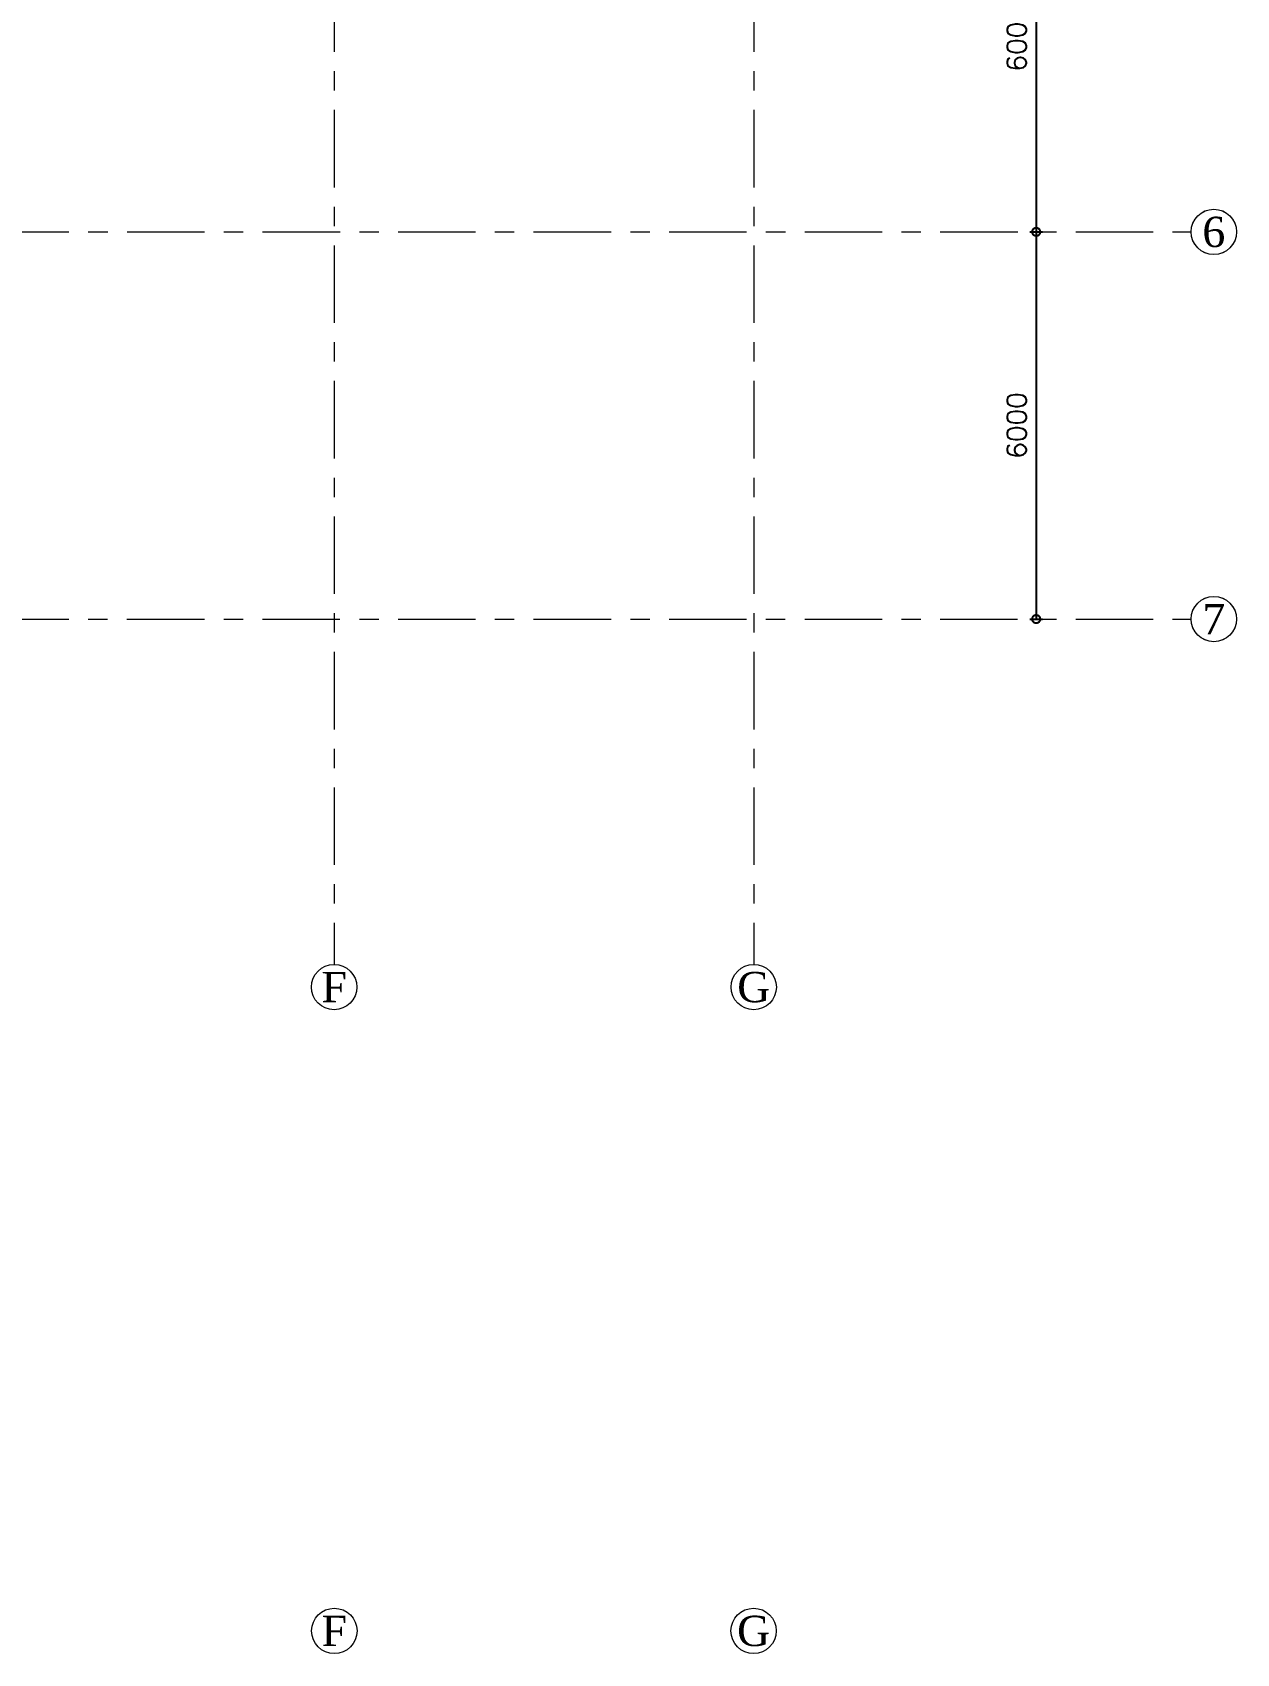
# Model space of a CAD drawing. Header units: millimetres. Extents: x 24487468 to 24959437, y -333213 to 842934.
# Drawn here: x 24744072 to 24762729, y 31669 to 56792 of the extents above; entities that cross this region are included whole.
import ezdxf
from ezdxf.enums import TextEntityAlignment as Align

# ---------------------------------------------------------------- set-up
doc = ezdxf.new("R2010")
doc.units = ezdxf.units.MM
doc.header["$MEASUREMENT"] = 0
doc.header["$PDMODE"] = 3
for name, pattern in [('ACAD_ISO10W100', [18.5, 12, -3, 0.5, -3]), ('BORDERX2', [3.5, 1, -0.5, 1, -0.5, 0, -0.5]), ('Centreline', [21, 12, -3, 3, -3])]:
    doc.linetypes.add(name, pattern=pattern)
doc.layers.get('0').update_dxf_attribs({"lineweight": 5})
doc.layers.add('A-BTEXT', color=57, linetype='Continuous')
for name, color, linetype, lineweight in [('CENLINE', 220, 'ACAD_ISO10W100', 5), ('DIM', 183, 'Continuous', 5), ('GRID', 205, 'BORDERX2', 5), ('p1 plan grid lck', 6, 'Continuous', 5)]:
    doc.layers.add(name, color=color, linetype=linetype, lineweight=lineweight)
doc.styles.add('arial', font='times.ttf')
doc.styles.add('ROMANS', font='romans__.ttf')
doc.dimstyles.new('DIM100', dxfattribs={"dimtxt": 300, "dimasz": 250, "dimexe": 100, "dimexo": 100, "dimgap": 150, "dimtad": 1, "dimdec": 0, "dimrnd": 5, "dimzin": 0, "dimdsep": 46, "dimtxsty": 'ROMANS', "dimblk": 'DOTSMALL', "dimcen": 0.09, "dimclrd": 256, "dimclre": 256, "dimclrt": 7, "dimadec": 0, "dimazin": 0, "dimtfac": 1, "dimtdec": 0, "dimtix": 1, "dimtofl": 0, "dimtmove": 1, "dimatfit": 3, "dimfxl": 100, "dimfxlon": 1, "dimtolj": 1, "dimtzin": 0, "dimarcsym": 0})

# ---------------------------------------------------------------- blocks, each defined once
blk = doc.blocks.new('grid letter-flat-4-flat-1')
at = {"layer": 'GRID', "linetype": 'Continuous'}
blk.add_circle((0, 374.75), 281.25, dxfattribs=at)
blk = doc.blocks.new('_DotSmall')
at = {"color": 0, "linetype": 'ByBlock', "const_width": 0.5}
blk.add_lwpolyline([(-0.0625, 0, 1), (0.0625, 0, 1)], format="xyb", close=True, dxfattribs=at)
blk = doc.blocks.new('*D64')
at = {"layer": 'Defpoints', "color": 0, "ltscale": 100, "transparency": 16777216}
for p in [(24755596, 59701), (24755247, 53701), (24759624, 53701)]:
    blk.add_point(p, dxfattribs=at)
at = {"layer": 'DIM', "lineweight": -2, "ltscale": 100, "transparency": 16777216}
for p, q in [((24759524, 59701), (24759724, 59701)), ((24759624, 59701), (24759624, 53701)), ((24759524, 53701), (24759724, 53701))]:
    blk.add_line(p, q, dxfattribs=at)
at = {"layer": 'DIM', "lineweight": -2, "ltscale": 100, "transparency": 16777216, "xscale": 250, "yscale": 250, "zscale": 250}
for p, rotation in [((24759624, 59701), 90), ((24759624, 53701), 270)]:
    blk.add_blockref('_DotSmall', p, dxfattribs=dict(at, rotation=rotation))
at = {"layer": 'DIM', "color": 7, "ltscale": 100, "transparency": 16777216, "insert": (24759322, 56701), "char_height": 300, "attachment_point": 5, "rotation": 90, "style": 'ROMANS'}
blk.add_mtext('\\A1;6000', dxfattribs=at)
blk = doc.blocks.new('*D65')
at = {"layer": 'Defpoints', "color": 0, "ltscale": 100, "transparency": 16777216}
for p in [(24755247, 53701), (24755247, 47701), (24759624, 47701)]:
    blk.add_point(p, dxfattribs=at)
at = {"layer": 'DIM', "lineweight": -2, "ltscale": 100, "transparency": 16777216}
for p, q in [((24759524, 53701), (24759724, 53701)), ((24759624, 53701), (24759624, 47701)), ((24759524, 47701), (24759724, 47701))]:
    blk.add_line(p, q, dxfattribs=at)
at = {"layer": 'DIM', "lineweight": -2, "ltscale": 100, "transparency": 16777216, "xscale": 250, "yscale": 250, "zscale": 250}
for p, rotation in [((24759624, 53701), 90), ((24759624, 47701), 270)]:
    blk.add_blockref('_DotSmall', p, dxfattribs=dict(at, rotation=rotation))
at = {"layer": 'DIM', "color": 7, "ltscale": 100, "transparency": 16777216, "insert": (24759322, 50701), "char_height": 300, "attachment_point": 5, "rotation": 90, "style": 'ROMANS'}
blk.add_mtext('\\A1;6000', dxfattribs=at)

msp = doc.modelspace()

# ---------------------------------------------------------------- linework, layer by layer
at = {"layer": 'p1 plan grid lck', "linetype": 'Centreline', "ltscale": 100}
for p, q in [((24748746.1, 89191), (24748746.1, 42344)), ((24755247.7, 89191), (24755247.7, 42344)), ((24709837.4, 53700.5), (24762025.5, 53700.5)), ((24709836.8, 47700.5), (24762025, 47700.5))]:
    msp.add_line(p, q, dxfattribs=at)

# ---------------------------------------------------------------- block references
at = {"layer": 'CENLINE'}
ref = msp.add_blockref('grid letter-flat-4-flat-1', (24762375.5, 53232.4), dxfattribs=dict(at, xscale=1.25, yscale=1.25, zscale=25.4))
ref.add_attrib('GRID_LETTER', '6', dxfattribs={"layer": 'A-BTEXT', "linetype": 'Continuous', "height": 468.7, "style": 'arial'}).set_placement((24762375.5, 53701.1), align=Align.MIDDLE_CENTER)
ref = msp.add_blockref('grid letter-flat-4-flat-1', (24762377.1, 53232.4), dxfattribs=dict(at, xscale=1.25, yscale=1.25, zscale=25.4))
ref.add_attrib('GRID_LETTER', '6', dxfattribs={"layer": 'A-BTEXT', "linetype": 'Continuous', "height": 468.7, "style": 'arial'}).set_placement((24762377.1, 53701.1), align=Align.MIDDLE_CENTER)
ref = msp.add_blockref('grid letter-flat-4-flat-1', (24762375.5, 47232.4), dxfattribs=dict(at, xscale=1.25, yscale=1.25, zscale=25.4))
ref.add_attrib('GRID_LETTER', '7', dxfattribs={"layer": 'A-BTEXT', "linetype": 'Continuous', "height": 468.7, "style": 'arial'}).set_placement((24762375.5, 47701.1), align=Align.MIDDLE_CENTER)
ref = msp.add_blockref('grid letter-flat-4-flat-1', (24762377.1, 47232.4), dxfattribs=dict(at, xscale=1.25, yscale=1.25, zscale=25.4))
ref.add_attrib('GRID_LETTER', '7', dxfattribs={"layer": 'A-BTEXT', "linetype": 'Continuous', "height": 468.7, "style": 'arial'}).set_placement((24762377.1, 47701.1), align=Align.MIDDLE_CENTER)
ref = msp.add_blockref('grid letter-flat-4-flat-1', (24748746.1, 41529.1), dxfattribs=dict(at, xscale=1.25, yscale=1.25, zscale=25.4))
ref.add_attrib('GRID_LETTER', 'F', dxfattribs={"layer": 'A-BTEXT', "linetype": 'Continuous', "height": 468.7, "style": 'arial'}).set_placement((24748746.1, 41997.8), align=Align.MIDDLE_CENTER)
ref = msp.add_blockref('grid letter-flat-4-flat-1', (24755247.7, 41529.1), dxfattribs=dict(at, xscale=1.25, yscale=1.25, zscale=25.4))
ref.add_attrib('GRID_LETTER', 'G', dxfattribs={"layer": 'A-BTEXT', "linetype": 'Continuous', "height": 468.7, "style": 'arial'}).set_placement((24755247.7, 41997.8), align=Align.MIDDLE_CENTER)
ref = msp.add_blockref('grid letter-flat-4-flat-1', (24748749.1, 31551.9), dxfattribs=dict(at, xscale=1.25, yscale=1.25, zscale=25.4))
ref.add_attrib('GRID_LETTER', 'F', dxfattribs={"layer": 'A-BTEXT', "linetype": 'Continuous', "height": 468.7, "style": 'arial'}).set_placement((24748749.1, 32020.7), align=Align.MIDDLE_CENTER)
ref = msp.add_blockref('grid letter-flat-4-flat-1', (24755245.6, 31551.9), dxfattribs=dict(at, xscale=1.25, yscale=1.25, zscale=25.4))
ref.add_attrib('GRID_LETTER', 'G', dxfattribs={"layer": 'A-BTEXT', "linetype": 'Continuous', "height": 468.7, "style": 'arial'}).set_placement((24755245.6, 32020.7), align=Align.MIDDLE_CENTER)
ref = msp.add_blockref('grid letter-flat-4-flat-1', (24755245.6, 31551.9), dxfattribs=dict(at, xscale=1.25, yscale=1.25, zscale=25.4))
ref.add_attrib('GRID_LETTER', 'G', dxfattribs={"layer": 'A-BTEXT', "linetype": 'Continuous', "height": 468.7, "style": 'arial'}).set_placement((24755245.6, 32020.7), align=Align.MIDDLE_CENTER)
ref = msp.add_blockref('grid letter-flat-4-flat-1', (24755245.6, 31551.9), dxfattribs=dict(at, xscale=1.25, yscale=1.25, zscale=25.4))
ref.add_attrib('GRID_LETTER', 'G', dxfattribs={"layer": 'A-BTEXT', "linetype": 'Continuous', "height": 468.7, "style": 'arial'}).set_placement((24755245.6, 32020.7), align=Align.MIDDLE_CENTER)
ref = msp.add_blockref('grid letter-flat-4-flat-1', (24755245.6, 31551.9), dxfattribs=dict(at, xscale=1.25, yscale=1.25, zscale=25.4))
ref.add_attrib('GRID_LETTER', 'G', dxfattribs={"layer": 'A-BTEXT', "linetype": 'Continuous', "height": 468.7, "style": 'arial'}).set_placement((24755245.6, 32020.7), align=Align.MIDDLE_CENTER)
ref = msp.add_blockref('grid letter-flat-4-flat-1', (24755245.6, 31551.9), dxfattribs=dict(at, xscale=1.25, yscale=1.25, zscale=25.4))
ref.add_attrib('GRID_LETTER', 'G', dxfattribs={"layer": 'A-BTEXT', "linetype": 'Continuous', "height": 468.7, "style": 'arial'}).set_placement((24755245.6, 32020.7), align=Align.MIDDLE_CENTER)

# ---------------------------------------------------------------- dimensions: what is measured, and where the dimension line sits
at = {"layer": 'DIM', "ltscale": 100}
for base, p1, p2, picture, middle in [((24759623.6, 53700.5), (24755596.1, 59700.5), (24755247.1, 53700.5), '*D64', (24759322.2, 56700.5)), ((24759623.6, 47700.5), (24755247.1, 53700.5), (24755247.1, 47700.5), '*D65', (24759322.2, 50700.5))]:
    dim = msp.add_linear_dim(base=base, p1=p1, p2=p2, angle=90, dimstyle='DIM100', dxfattribs=at)
    dim.commit()
    dim.dimension.update_dxf_attribs({"geometry": picture, "text_midpoint": middle})

doc.saveas('drawing.dxf')
